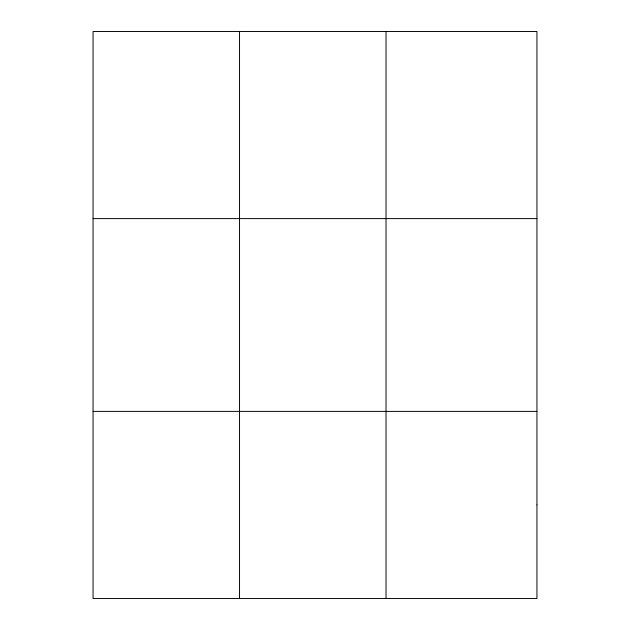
<?xml version="1.0" encoding="UTF-8"?>
<svg xmlns="http://www.w3.org/2000/svg" width="630" height="630" viewBox="0 0 630 630"><rect width="100%" height="100%" fill="white"/><g stroke="black" fill="none" stroke-linecap="round" stroke-linejoin="round"><path stroke-width="0.94" d="M239.542 31.5L239.542 598.5M386.017 31.5L386.017 598.5M93.059 218.61L536.941 218.61M93.059 411.39L536.941 411.39M536.941 504.945L536.941 598.5L93.059 598.5L93.059 31.5L536.941 31.5L536.941 504.945"/></g></svg>
